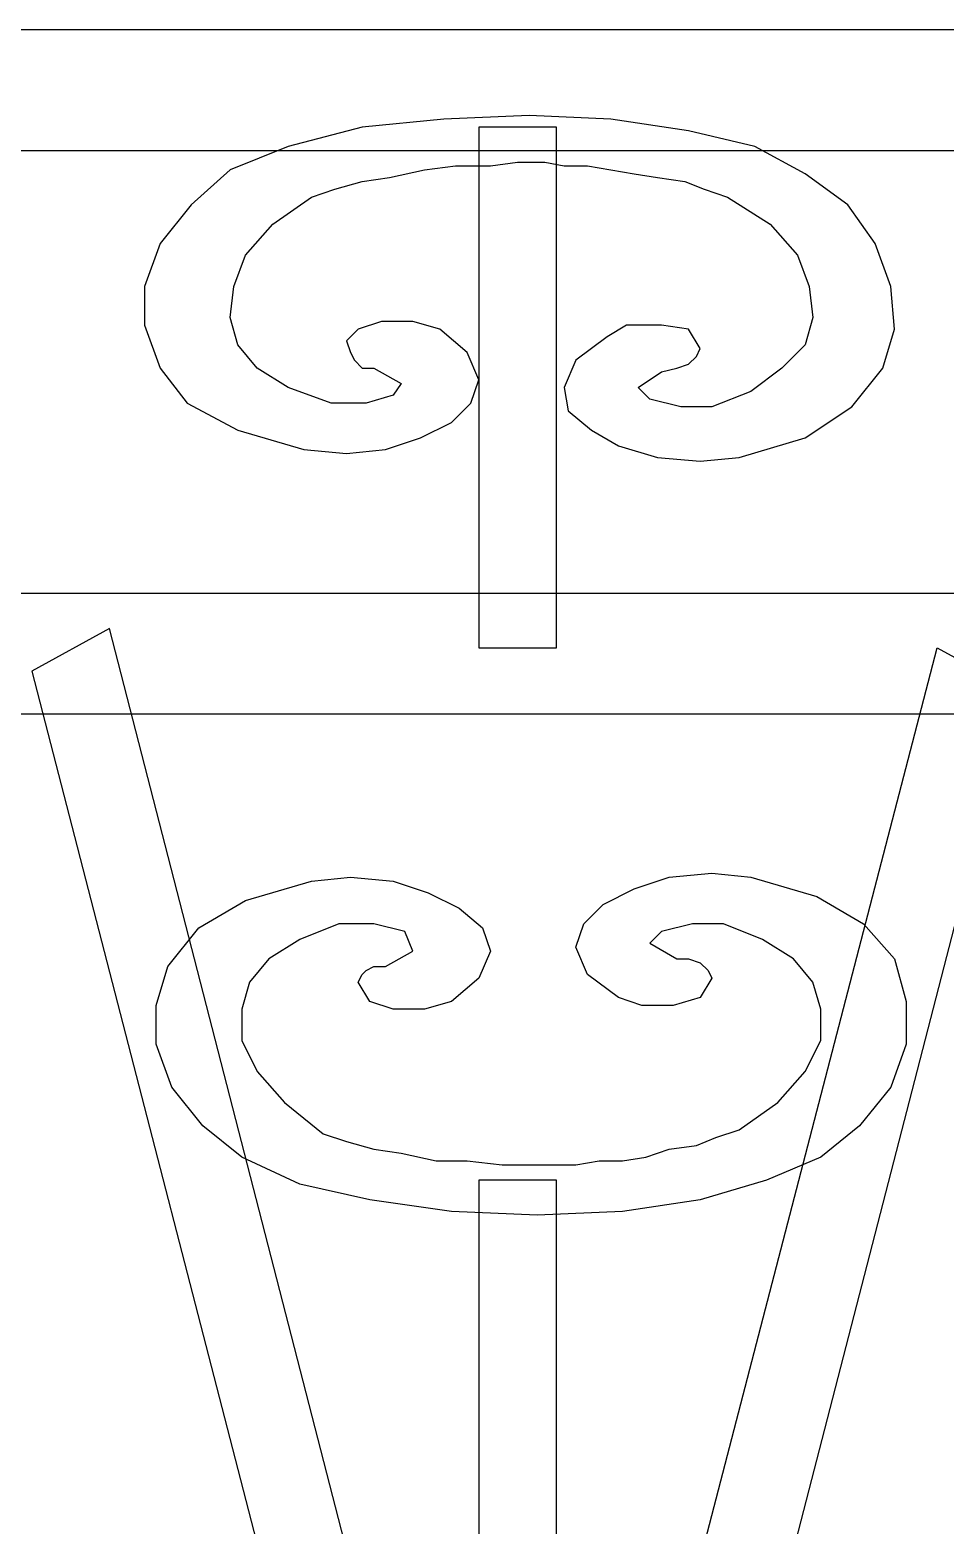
# Model space of a CAD drawing. Header units: centimetres. Extents: x -63 to 58, y -76 to 38.
# Drawn here: x 8.43 to 27.18, y 1.84 to 32.46 of the extents above; entities that cross this region are included whole.
import ezdxf

# ---------------------------------------------------------------- set-up
doc = ezdxf.new("R2010")
doc.units = ezdxf.units.CM
doc.header["$MEASUREMENT"] = 0
doc.layers.add('layer 1', color=7, linetype='Continuous')

msp = doc.modelspace()

# ---------------------------------------------------------------- linework, layer by layer
at = {"layer": 'layer 1', "color": 108}
for points, knots in [([(-55.91687, 32.4633), (-55.91687, 32.4633), (51.53055, 32.4633), (51.53055, 32.4633), (51.53055, 32.4633), (51.53055, 32.4633), (51.53055, 29.99599), (51.53055, 29.99599), (51.53055, 29.99599), (51.53055, 29.99599), (-55.91687, 29.99599), (-55.91687, 29.99599), (-55.91687, 29.99599), (-55.91687, 29.99599), (-55.91687, 32.4633), (-55.91687, 32.4633)], [0, 0, 0, 0, 0.25, 0.25, 0.25, 0.25, 0.5, 0.5, 0.5, 0.5, 0.75, 0.75, 0.75, 0.75, 1, 1, 1, 1]), ([(24.31054, 29.51845), (24.31054, 29.51845), (25.18604, 28.88172), (25.18604, 28.88172), (25.18604, 28.88172), (25.18604, 28.88172), (25.74317, 28.08582), (25.74317, 28.08582), (25.74317, 28.08582), (25.74317, 28.08582), (26.06153, 27.21032), (26.06153, 27.21032), (26.06153, 27.21032), (26.06153, 27.21032), (26.14112, 26.33482), (26.14112, 26.33482), (26.14112, 26.33482), (26.14112, 26.33482), (25.90235, 25.53891), (25.90235, 25.53891), (25.90235, 25.53891), (25.90235, 25.53891), (25.26563, 24.74301), (25.26563, 24.74301), (25.26563, 24.74301), (25.26563, 24.74301), (24.31054, 24.10628), (24.31054, 24.10628), (24.31054, 24.10628), (24.31054, 24.10628), (22.9575, 23.70833), (22.9575, 23.70833), (22.9575, 23.70833), (22.9575, 23.70833), (22.16159, 23.62874), (22.16159, 23.62874), (22.16159, 23.62874), (22.16159, 23.62874), (21.28609, 23.70833), (21.28609, 23.70833), (21.28609, 23.70833), (21.28609, 23.70833), (20.49019, 23.9471), (20.49019, 23.9471), (20.49019, 23.9471), (20.49019, 23.9471), (19.93305, 24.26546), (19.93305, 24.26546), (19.93305, 24.26546), (19.93305, 24.26546), (19.45551, 24.66342), (19.45551, 24.66342), (19.45551, 24.66342), (19.45551, 24.66342), (19.37592, 25.14096), (19.37592, 25.14096), (19.37592, 25.14096), (19.37592, 25.14096), (19.61469, 25.6981), (19.61469, 25.6981), (19.61469, 25.6981), (19.61469, 25.6981), (20.25141, 26.17564), (20.25141, 26.17564), (20.25141, 26.17564), (20.25141, 26.17564), (20.64937, 26.41441), (20.64937, 26.41441), (20.64937, 26.41441), (20.64937, 26.41441), (21.36568, 26.41441), (21.36568, 26.41441), (21.36568, 26.41441), (21.36568, 26.41441), (21.92282, 26.33482), (21.92282, 26.33482), (21.92282, 26.33482), (21.92282, 26.33482), (22.16159, 25.93687), (22.16159, 25.93687), (22.16159, 25.93687), (22.16159, 25.93687), (22.082, 25.77769), (22.082, 25.77769), (22.082, 25.77769), (22.082, 25.77769), (21.92282, 25.61851), (21.92282, 25.61851), (21.92282, 25.61851), (21.92282, 25.61851), (21.68405, 25.53891), (21.68405, 25.53891), (21.68405, 25.53891), (21.68405, 25.53891), (21.36568, 25.45932), (21.36568, 25.45932), (21.36568, 25.45932), (21.36568, 25.45932), (20.88814, 25.14096), (20.88814, 25.14096), (20.88814, 25.14096), (20.88814, 25.14096), (21.12691, 24.90219), (21.12691, 24.90219), (21.12691, 24.90219), (21.12691, 24.90219), (21.76364, 24.74301), (21.76364, 24.74301), (21.76364, 24.74301), (21.76364, 24.74301), (22.40036, 24.74301), (22.40036, 24.74301), (22.40036, 24.74301), (22.40036, 24.74301), (23.19627, 25.06137), (23.19627, 25.06137), (23.19627, 25.06137), (23.19627, 25.06137), (23.83299, 25.53891), (23.83299, 25.53891), (23.83299, 25.53891), (23.83299, 25.53891), (24.31054, 26.01646), (24.31054, 26.01646), (24.31054, 26.01646), (24.31054, 26.01646), (24.46972, 26.57359), (24.46972, 26.57359), (24.46972, 26.57359), (24.46972, 26.57359), (24.39013, 27.21032), (24.39013, 27.21032), (24.39013, 27.21032), (24.39013, 27.21032), (24.15136, 27.84704), (24.15136, 27.84704), (24.15136, 27.84704), (24.15136, 27.84704), (23.59422, 28.48377), (23.59422, 28.48377), (23.59422, 28.48377), (23.59422, 28.48377), (22.71873, 29.04091), (22.71873, 29.04091), (22.71873, 29.04091), (22.71873, 29.04091), (22.24118, 29.20009), (22.24118, 29.20009), (22.24118, 29.20009), (22.24118, 29.20009), (21.84323, 29.35927), (21.84323, 29.35927), (21.84323, 29.35927), (21.84323, 29.35927), (21.28609, 29.43886), (21.28609, 29.43886), (21.28609, 29.43886), (21.28609, 29.43886), (20.80855, 29.51845), (20.80855, 29.51845), (20.80855, 29.51845), (20.80855, 29.51845), (20.331, 29.59804), (20.331, 29.59804), (20.331, 29.59804), (20.331, 29.59804), (19.85346, 29.67763), (19.85346, 29.67763), (19.85346, 29.67763), (19.85346, 29.67763), (19.37592, 29.67763), (19.37592, 29.67763), (19.37592, 29.67763), (19.37592, 29.67763), (18.97796, 29.75722), (18.97796, 29.75722), (18.97796, 29.75722), (18.97796, 29.75722), (18.97796, 29.75722), (18.97796, 29.75722), (18.97796, 29.75722), (18.97796, 29.75722), (18.97796, 29.75722), (18.97796, 29.75722), (18.97796, 29.75722), (18.97796, 29.75722), (18.97796, 29.75722), (18.97796, 29.75722), (18.97796, 29.75722), (18.97796, 29.75722), (18.97796, 29.75722), (18.97796, 29.75722), (18.97796, 29.75722), (18.97796, 29.75722), (18.42083, 29.75722), (18.42083, 29.75722), (18.42083, 29.75722), (18.42083, 29.75722), (17.86369, 29.67763), (17.86369, 29.67763), (17.86369, 29.67763), (17.86369, 29.67763), (17.14738, 29.67763), (17.14738, 29.67763), (17.14738, 29.67763), (17.14738, 29.67763), (16.51065, 29.59804), (16.51065, 29.59804), (16.51065, 29.59804), (16.51065, 29.59804), (15.79434, 29.43886), (15.79434, 29.43886), (15.79434, 29.43886), (15.79434, 29.43886), (15.2372, 29.35927), (15.2372, 29.35927), (15.2372, 29.35927), (15.2372, 29.35927), (14.68007, 29.20009), (14.68007, 29.20009), (14.68007, 29.20009), (14.68007, 29.20009), (14.20252, 29.04091), (14.20252, 29.04091), (14.20252, 29.04091), (14.20252, 29.04091), (13.40661, 28.48377), (13.40661, 28.48377), (13.40661, 28.48377), (13.40661, 28.48377), (12.84948, 27.84704), (12.84948, 27.84704), (12.84948, 27.84704), (12.84948, 27.84704), (12.61071, 27.21032), (12.61071, 27.21032), (12.61071, 27.21032), (12.61071, 27.21032), (12.53112, 26.57359), (12.53112, 26.57359), (12.53112, 26.57359), (12.53112, 26.57359), (12.6903, 26.01646), (12.6903, 26.01646), (12.6903, 26.01646), (12.6903, 26.01646), (13.08825, 25.53891), (13.08825, 25.53891), (13.08825, 25.53891), (13.08825, 25.53891), (13.72498, 25.14096), (13.72498, 25.14096), (13.72498, 25.14096), (13.72498, 25.14096), (14.60047, 24.8226), (14.60047, 24.8226), (14.60047, 24.8226), (14.60047, 24.8226), (15.31679, 24.8226), (15.31679, 24.8226), (15.31679, 24.8226), (15.31679, 24.8226), (15.87393, 24.98178), (15.87393, 24.98178), (15.87393, 24.98178), (15.87393, 24.98178), (16.03311, 25.22055), (16.03311, 25.22055), (16.03311, 25.22055), (16.03311, 25.22055), (15.47597, 25.53891), (15.47597, 25.53891), (15.47597, 25.53891), (15.47597, 25.53891), (15.2372, 25.53891), (15.2372, 25.53891), (15.2372, 25.53891), (15.2372, 25.53891), (15.07802, 25.6981), (15.07802, 25.6981), (15.07802, 25.6981), (15.07802, 25.6981), (14.99843, 25.85728), (14.99843, 25.85728), (14.99843, 25.85728), (14.99843, 25.85728), (14.91884, 26.09605), (14.91884, 26.09605), (14.91884, 26.09605), (14.91884, 26.09605), (15.15761, 26.33482), (15.15761, 26.33482), (15.15761, 26.33482), (15.15761, 26.33482), (15.63515, 26.494), (15.63515, 26.494), (15.63515, 26.494), (15.63515, 26.494), (16.27188, 26.494), (16.27188, 26.494), (16.27188, 26.494), (16.27188, 26.494), (16.82901, 26.33482), (16.82901, 26.33482), (16.82901, 26.33482), (16.82901, 26.33482), (17.38615, 25.85728), (17.38615, 25.85728), (17.38615, 25.85728), (17.38615, 25.85728), (17.62492, 25.30014), (17.62492, 25.30014), (17.62492, 25.30014), (17.62492, 25.30014), (17.46574, 24.8226), (17.46574, 24.8226), (17.46574, 24.8226), (17.46574, 24.8226), (17.06779, 24.42465), (17.06779, 24.42465), (17.06779, 24.42465), (17.06779, 24.42465), (16.43106, 24.10628), (16.43106, 24.10628), (16.43106, 24.10628), (16.43106, 24.10628), (15.71474, 23.86751), (15.71474, 23.86751), (15.71474, 23.86751), (15.71474, 23.86751), (14.91884, 23.78792), (14.91884, 23.78792), (14.91884, 23.78792), (14.91884, 23.78792), (14.04334, 23.86751), (14.04334, 23.86751), (14.04334, 23.86751), (14.04334, 23.86751), (12.6903, 24.26546), (12.6903, 24.26546), (12.6903, 24.26546), (12.6903, 24.26546), (11.65562, 24.8226), (11.65562, 24.8226), (11.65562, 24.8226), (11.65562, 24.8226), (11.09848, 25.53891), (11.09848, 25.53891), (11.09848, 25.53891), (11.09848, 25.53891), (10.78012, 26.41441), (10.78012, 26.41441), (10.78012, 26.41441), (10.78012, 26.41441), (10.78012, 27.21032), (10.78012, 27.21032), (10.78012, 27.21032), (10.78012, 27.21032), (11.09848, 28.08582), (11.09848, 28.08582), (11.09848, 28.08582), (11.09848, 28.08582), (11.73521, 28.88172), (11.73521, 28.88172), (11.73521, 28.88172), (11.73521, 28.88172), (12.53112, 29.59804), (12.53112, 29.59804), (12.53112, 29.59804), (12.53112, 29.59804), (13.72498, 30.07558), (13.72498, 30.07558), (13.72498, 30.07558), (13.72498, 30.07558), (15.2372, 30.47354), (15.2372, 30.47354), (15.2372, 30.47354), (15.2372, 30.47354), (16.9086, 30.63272), (16.9086, 30.63272), (16.9086, 30.63272), (16.9086, 30.63272), (18.6596, 30.71231), (18.6596, 30.71231), (18.6596, 30.71231), (18.6596, 30.71231), (20.331, 30.63272), (20.331, 30.63272), (20.331, 30.63272), (20.331, 30.63272), (21.92282, 30.39395), (21.92282, 30.39395), (21.92282, 30.39395), (21.92282, 30.39395), (23.27586, 30.07558), (23.27586, 30.07558), (23.27586, 30.07558), (23.27586, 30.07558), (24.31054, 29.51845), (24.31054, 29.51845)], [0, 0, 0, 0, 0.01, 0.01, 0.01, 0.01, 0.02, 0.02, 0.02, 0.02, 0.03, 0.03, 0.03, 0.03, 0.04, 0.04, 0.04, 0.04, 0.05, 0.05, 0.05, 0.05, 0.06, 0.06, 0.06, 0.06, 0.07, 0.07, 0.07, 0.07, 0.08, 0.08, 0.08, 0.08, 0.09, 0.09, 0.09, 0.09, 0.1, 0.1, 0.1, 0.1, 0.11, 0.11, 0.11, 0.11, 0.12, 0.12, 0.12, 0.12, 0.13, 0.13, 0.13, 0.13, 0.14, 0.14, 0.14, 0.14, 0.15, 0.15, 0.15, 0.15, 0.16, 0.16, 0.16, 0.16, 0.17, 0.17, 0.17, 0.17, 0.18, 0.18, 0.18, 0.18, 0.19, 0.19, 0.19, 0.19, 0.2, 0.2, 0.2, 0.2, 0.21, 0.21, 0.21, 0.21, 0.22, 0.22, 0.22, 0.22, 0.23, 0.23, 0.23, 0.23, 0.24, 0.24, 0.24, 0.24, 0.25, 0.25, 0.25, 0.25, 0.26, 0.26, 0.26, 0.26, 0.27, 0.27, 0.27, 0.27, 0.28, 0.28, 0.28, 0.28, 0.29, 0.29, 0.29, 0.29, 0.3, 0.3, 0.3, 0.3, 0.31, 0.31, 0.31, 0.31, 0.32, 0.32, 0.32, 0.32, 0.33, 0.33, 0.33, 0.33, 0.34, 0.34, 0.34, 0.34, 0.35, 0.35, 0.35, 0.35, 0.36, 0.36, 0.36, 0.36, 0.37, 0.37, 0.37, 0.37, 0.38, 0.38, 0.38, 0.38, 0.39, 0.39, 0.39, 0.39, 0.4, 0.4, 0.4, 0.4, 0.41, 0.41, 0.41, 0.41, 0.42, 0.42, 0.42, 0.42, 0.43, 0.43, 0.43, 0.43, 0.44, 0.44, 0.44, 0.44, 0.45, 0.45, 0.45, 0.45, 0.46, 0.46, 0.46, 0.46, 0.47, 0.47, 0.47, 0.47, 0.48, 0.48, 0.48, 0.48, 0.49, 0.49, 0.49, 0.49, 0.5, 0.5, 0.5, 0.5, 0.51, 0.51, 0.51, 0.51, 0.52, 0.52, 0.52, 0.52, 0.53, 0.53, 0.53, 0.53, 0.54, 0.54, 0.54, 0.54, 0.55, 0.55, 0.55, 0.55, 0.56, 0.56, 0.56, 0.56, 0.57, 0.57, 0.57, 0.57, 0.58, 0.58, 0.58, 0.58, 0.59, 0.59, 0.59, 0.59, 0.6, 0.6, 0.6, 0.6, 0.61, 0.61, 0.61, 0.61, 0.62, 0.62, 0.62, 0.62, 0.63, 0.63, 0.63, 0.63, 0.64, 0.64, 0.64, 0.64, 0.65, 0.65, 0.65, 0.65, 0.66, 0.66, 0.66, 0.66, 0.67, 0.67, 0.67, 0.67, 0.68, 0.68, 0.68, 0.68, 0.69, 0.69, 0.69, 0.69, 0.7, 0.7, 0.7, 0.7, 0.71, 0.71, 0.71, 0.71, 0.72, 0.72, 0.72, 0.72, 0.73, 0.73, 0.73, 0.73, 0.74, 0.74, 0.74, 0.74, 0.75, 0.75, 0.75, 0.75, 0.76, 0.76, 0.76, 0.76, 0.77, 0.77, 0.77, 0.77, 0.78, 0.78, 0.78, 0.78, 0.79, 0.79, 0.79, 0.79, 0.8, 0.8, 0.8, 0.8, 0.81, 0.81, 0.81, 0.81, 0.82, 0.82, 0.82, 0.82, 0.83, 0.83, 0.83, 0.83, 0.84, 0.84, 0.84, 0.84, 0.85, 0.85, 0.85, 0.85, 0.86, 0.86, 0.86, 0.86, 0.87, 0.87, 0.87, 0.87, 0.88, 0.88, 0.88, 0.88, 0.89, 0.89, 0.89, 0.89, 0.9, 0.9, 0.9, 0.9, 0.91, 0.91, 0.91, 0.91, 0.92, 0.92, 0.92, 0.92, 0.93, 0.93, 0.93, 0.93, 0.94, 0.94, 0.94, 0.94, 0.95, 0.95, 0.95, 0.95, 0.96, 0.96, 0.96, 0.96, 0.97, 0.97, 0.97, 0.97, 0.98, 0.98, 0.98, 0.98, 0.99, 0.99, 0.99, 0.99, 1, 1, 1, 1]), ([(17.62492, 30.47354), (17.62492, 30.47354), (19.21673, 30.47354), (19.21673, 30.47354), (19.21673, 30.47354), (19.21673, 30.47354), (19.21673, 19.80839), (19.21673, 19.80839), (19.21673, 19.80839), (19.21673, 19.80839), (17.62492, 19.80839), (17.62492, 19.80839), (17.62492, 19.80839), (17.62492, 19.80839), (17.62492, 30.47354), (17.62492, 30.47354)], [0, 0, 0, 0, 0.25, 0.25, 0.25, 0.25, 0.5, 0.5, 0.5, 0.5, 0.75, 0.75, 0.75, 0.75, 1, 1, 1, 1]), ([(-55.6781, 20.92265), (-55.6781, 20.92265), (51.53055, 20.92265), (51.53055, 20.92265), (51.53055, 20.92265), (51.53055, 20.92265), (51.53055, 18.45534), (51.53055, 18.45534), (51.53055, 18.45534), (51.53055, 18.45534), (-55.6781, 18.45534), (-55.6781, 18.45534), (-55.6781, 18.45534), (-55.6781, 18.45534), (-55.6781, 20.92265), (-55.6781, 20.92265)], [0, 0, 0, 0, 0.25, 0.25, 0.25, 0.25, 0.5, 0.5, 0.5, 0.5, 0.75, 0.75, 0.75, 0.75, 1, 1, 1, 1]), ([(8.47199, 19.33084), (8.47199, 19.33084), (10.06381, 20.20634), (10.06381, 20.20634), (10.06381, 20.20634), (10.06381, 20.20634), (29.00639, -53.41505), (29.00639, -53.41505), (29.00639, -53.41505), (29.00639, -53.41505), (27.49417, -54.37014), (27.49417, -54.37014), (27.49417, -54.37014), (27.49417, -54.37014), (8.47199, 19.33084), (8.47199, 19.33084)], [0, 0, 0, 0, 0.25, 0.25, 0.25, 0.25, 0.5, 0.5, 0.5, 0.5, 0.75, 0.75, 0.75, 0.75, 1, 1, 1, 1]), ([(28.60844, 18.93289), (28.60844, 18.93289), (27.01662, 19.80839), (27.01662, 19.80839), (27.01662, 19.80839), (27.01662, 19.80839), (7.91486, -53.73341), (7.91486, -53.73341), (7.91486, -53.73341), (7.91486, -53.73341), (9.58626, -54.76809), (9.58626, -54.76809), (9.58626, -54.76809), (9.58626, -54.76809), (28.60844, 18.93289), (28.60844, 18.93289)], [0, 0, 0, 0, 0.25, 0.25, 0.25, 0.25, 0.5, 0.5, 0.5, 0.5, 0.75, 0.75, 0.75, 0.75, 1, 1, 1, 1]), ([(24.6289, 9.38201), (24.6289, 9.38201), (25.42481, 10.01873), (25.42481, 10.01873), (25.42481, 10.01873), (25.42481, 10.01873), (26.06153, 10.81464), (26.06153, 10.81464), (26.06153, 10.81464), (26.06153, 10.81464), (26.3799, 11.69014), (26.3799, 11.69014), (26.3799, 11.69014), (26.3799, 11.69014), (26.3799, 12.56563), (26.3799, 12.56563), (26.3799, 12.56563), (26.3799, 12.56563), (26.14112, 13.44113), (26.14112, 13.44113), (26.14112, 13.44113), (26.14112, 13.44113), (25.5044, 14.15745), (25.5044, 14.15745), (25.5044, 14.15745), (25.5044, 14.15745), (24.54931, 14.71458), (24.54931, 14.71458), (24.54931, 14.71458), (24.54931, 14.71458), (23.19627, 15.11253), (23.19627, 15.11253), (23.19627, 15.11253), (23.19627, 15.11253), (22.40036, 15.19213), (22.40036, 15.19213), (22.40036, 15.19213), (22.40036, 15.19213), (21.52486, 15.11253), (21.52486, 15.11253), (21.52486, 15.11253), (21.52486, 15.11253), (20.80855, 14.87376), (20.80855, 14.87376), (20.80855, 14.87376), (20.80855, 14.87376), (20.17182, 14.5554), (20.17182, 14.5554), (20.17182, 14.5554), (20.17182, 14.5554), (19.77387, 14.15745), (19.77387, 14.15745), (19.77387, 14.15745), (19.77387, 14.15745), (19.61469, 13.6799), (19.61469, 13.6799), (19.61469, 13.6799), (19.61469, 13.6799), (19.85346, 13.12277), (19.85346, 13.12277), (19.85346, 13.12277), (19.85346, 13.12277), (20.49019, 12.64522), (20.49019, 12.64522), (20.49019, 12.64522), (20.49019, 12.64522), (20.96773, 12.48604), (20.96773, 12.48604), (20.96773, 12.48604), (20.96773, 12.48604), (21.60446, 12.48604), (21.60446, 12.48604), (21.60446, 12.48604), (21.60446, 12.48604), (22.16159, 12.64522), (22.16159, 12.64522), (22.16159, 12.64522), (22.16159, 12.64522), (22.40036, 13.04318), (22.40036, 13.04318), (22.40036, 13.04318), (22.40036, 13.04318), (22.32077, 13.20236), (22.32077, 13.20236), (22.32077, 13.20236), (22.32077, 13.20236), (22.16159, 13.36154), (22.16159, 13.36154), (22.16159, 13.36154), (22.16159, 13.36154), (21.92282, 13.44113), (21.92282, 13.44113), (21.92282, 13.44113), (21.92282, 13.44113), (21.68405, 13.44113), (21.68405, 13.44113), (21.68405, 13.44113), (21.68405, 13.44113), (21.12691, 13.75949), (21.12691, 13.75949), (21.12691, 13.75949), (21.12691, 13.75949), (21.36568, 13.99827), (21.36568, 13.99827), (21.36568, 13.99827), (21.36568, 13.99827), (22.00241, 14.15745), (22.00241, 14.15745), (22.00241, 14.15745), (22.00241, 14.15745), (22.63913, 14.15745), (22.63913, 14.15745), (22.63913, 14.15745), (22.63913, 14.15745), (23.43504, 13.83908), (23.43504, 13.83908), (23.43504, 13.83908), (23.43504, 13.83908), (24.07177, 13.44113), (24.07177, 13.44113), (24.07177, 13.44113), (24.07177, 13.44113), (24.46972, 12.96359), (24.46972, 12.96359), (24.46972, 12.96359), (24.46972, 12.96359), (24.6289, 12.40645), (24.6289, 12.40645), (24.6289, 12.40645), (24.6289, 12.40645), (24.6289, 11.76973), (24.6289, 11.76973), (24.6289, 11.76973), (24.6289, 11.76973), (24.31054, 11.133), (24.31054, 11.133), (24.31054, 11.133), (24.31054, 11.133), (23.7534, 10.49627), (23.7534, 10.49627), (23.7534, 10.49627), (23.7534, 10.49627), (22.9575, 9.93914), (22.9575, 9.93914), (22.9575, 9.93914), (22.9575, 9.93914), (22.47995, 9.77996), (22.47995, 9.77996), (22.47995, 9.77996), (22.47995, 9.77996), (22.082, 9.62078), (22.082, 9.62078), (22.082, 9.62078), (22.082, 9.62078), (21.52486, 9.54119), (21.52486, 9.54119), (21.52486, 9.54119), (21.52486, 9.54119), (21.04732, 9.38201), (21.04732, 9.38201), (21.04732, 9.38201), (21.04732, 9.38201), (20.56978, 9.30241), (20.56978, 9.30241), (20.56978, 9.30241), (20.56978, 9.30241), (20.09223, 9.30241), (20.09223, 9.30241), (20.09223, 9.30241), (20.09223, 9.30241), (19.61469, 9.22282), (19.61469, 9.22282), (19.61469, 9.22282), (19.61469, 9.22282), (19.21673, 9.22282), (19.21673, 9.22282), (19.21673, 9.22282), (19.21673, 9.22282), (19.21673, 9.22282), (19.21673, 9.22282), (19.21673, 9.22282), (19.21673, 9.22282), (19.21673, 9.22282), (19.21673, 9.22282), (19.21673, 9.22282), (19.21673, 9.22282), (19.21673, 9.22282), (19.21673, 9.22282), (19.21673, 9.22282), (19.21673, 9.22282), (19.21673, 9.22282), (19.21673, 9.22282), (19.21673, 9.22282), (19.21673, 9.22282), (18.6596, 9.22282), (18.6596, 9.22282), (18.6596, 9.22282), (18.6596, 9.22282), (18.10247, 9.22282), (18.10247, 9.22282), (18.10247, 9.22282), (18.10247, 9.22282), (17.38615, 9.30241), (17.38615, 9.30241), (17.38615, 9.30241), (17.38615, 9.30241), (16.74942, 9.30241), (16.74942, 9.30241), (16.74942, 9.30241), (16.74942, 9.30241), (16.03311, 9.4616), (16.03311, 9.4616), (16.03311, 9.4616), (16.03311, 9.4616), (15.47597, 9.54119), (15.47597, 9.54119), (15.47597, 9.54119), (15.47597, 9.54119), (14.91884, 9.70037), (14.91884, 9.70037), (14.91884, 9.70037), (14.91884, 9.70037), (14.44129, 9.85955), (14.44129, 9.85955), (14.44129, 9.85955), (14.44129, 9.85955), (13.64539, 10.49627), (13.64539, 10.49627), (13.64539, 10.49627), (13.64539, 10.49627), (13.08825, 11.133), (13.08825, 11.133), (13.08825, 11.133), (13.08825, 11.133), (12.76989, 11.76973), (12.76989, 11.76973), (12.76989, 11.76973), (12.76989, 11.76973), (12.76989, 12.40645), (12.76989, 12.40645), (12.76989, 12.40645), (12.76989, 12.40645), (12.92907, 12.96359), (12.92907, 12.96359), (12.92907, 12.96359), (12.92907, 12.96359), (13.32702, 13.44113), (13.32702, 13.44113), (13.32702, 13.44113), (13.32702, 13.44113), (13.96375, 13.83908), (13.96375, 13.83908), (13.96375, 13.83908), (13.96375, 13.83908), (14.75966, 14.15745), (14.75966, 14.15745), (14.75966, 14.15745), (14.75966, 14.15745), (15.47597, 14.15745), (15.47597, 14.15745), (15.47597, 14.15745), (15.47597, 14.15745), (16.1127, 13.99827), (16.1127, 13.99827), (16.1127, 13.99827), (16.1127, 13.99827), (16.27188, 13.60031), (16.27188, 13.60031), (16.27188, 13.60031), (16.27188, 13.60031), (15.71474, 13.28195), (15.71474, 13.28195), (15.71474, 13.28195), (15.71474, 13.28195), (15.47597, 13.28195), (15.47597, 13.28195), (15.47597, 13.28195), (15.47597, 13.28195), (15.31679, 13.20236), (15.31679, 13.20236), (15.31679, 13.20236), (15.31679, 13.20236), (15.2372, 13.12277), (15.2372, 13.12277), (15.2372, 13.12277), (15.2372, 13.12277), (15.15761, 12.96359), (15.15761, 12.96359), (15.15761, 12.96359), (15.15761, 12.96359), (15.39638, 12.56563), (15.39638, 12.56563), (15.39638, 12.56563), (15.39638, 12.56563), (15.87393, 12.40645), (15.87393, 12.40645), (15.87393, 12.40645), (15.87393, 12.40645), (16.51065, 12.40645), (16.51065, 12.40645), (16.51065, 12.40645), (16.51065, 12.40645), (17.06779, 12.56563), (17.06779, 12.56563), (17.06779, 12.56563), (17.06779, 12.56563), (17.62492, 13.04318), (17.62492, 13.04318), (17.62492, 13.04318), (17.62492, 13.04318), (17.86369, 13.60031), (17.86369, 13.60031), (17.86369, 13.60031), (17.86369, 13.60031), (17.70451, 14.07786), (17.70451, 14.07786), (17.70451, 14.07786), (17.70451, 14.07786), (17.22697, 14.47581), (17.22697, 14.47581), (17.22697, 14.47581), (17.22697, 14.47581), (16.59024, 14.79417), (16.59024, 14.79417), (16.59024, 14.79417), (16.59024, 14.79417), (15.87393, 15.03294), (15.87393, 15.03294), (15.87393, 15.03294), (15.87393, 15.03294), (14.99843, 15.11253), (14.99843, 15.11253), (14.99843, 15.11253), (14.99843, 15.11253), (14.20252, 15.03294), (14.20252, 15.03294), (14.20252, 15.03294), (14.20252, 15.03294), (12.84948, 14.63499), (12.84948, 14.63499), (12.84948, 14.63499), (12.84948, 14.63499), (11.89439, 14.07786), (11.89439, 14.07786), (11.89439, 14.07786), (11.89439, 14.07786), (11.25767, 13.28195), (11.25767, 13.28195), (11.25767, 13.28195), (11.25767, 13.28195), (11.01889, 12.48604), (11.01889, 12.48604), (11.01889, 12.48604), (11.01889, 12.48604), (11.01889, 11.69014), (11.01889, 11.69014), (11.01889, 11.69014), (11.01889, 11.69014), (11.33726, 10.81464), (11.33726, 10.81464), (11.33726, 10.81464), (11.33726, 10.81464), (11.97398, 10.01873), (11.97398, 10.01873), (11.97398, 10.01873), (11.97398, 10.01873), (12.76989, 9.38201), (12.76989, 9.38201), (12.76989, 9.38201), (12.76989, 9.38201), (13.96375, 8.82487), (13.96375, 8.82487), (13.96375, 8.82487), (13.96375, 8.82487), (15.39638, 8.50651), (15.39638, 8.50651), (15.39638, 8.50651), (15.39638, 8.50651), (17.06779, 8.26774), (17.06779, 8.26774), (17.06779, 8.26774), (17.06779, 8.26774), (18.81878, 8.18814), (18.81878, 8.18814), (18.81878, 8.18814), (18.81878, 8.18814), (20.56978, 8.26774), (20.56978, 8.26774), (20.56978, 8.26774), (20.56978, 8.26774), (22.16159, 8.50651), (22.16159, 8.50651), (22.16159, 8.50651), (22.16159, 8.50651), (23.51463, 8.90446), (23.51463, 8.90446), (23.51463, 8.90446), (23.51463, 8.90446), (24.6289, 9.38201), (24.6289, 9.38201)], [0, 0, 0, 0, 0.01, 0.01, 0.01, 0.01, 0.02, 0.02, 0.02, 0.02, 0.03, 0.03, 0.03, 0.03, 0.04, 0.04, 0.04, 0.04, 0.05, 0.05, 0.05, 0.05, 0.06, 0.06, 0.06, 0.06, 0.07, 0.07, 0.07, 0.07, 0.08, 0.08, 0.08, 0.08, 0.09, 0.09, 0.09, 0.09, 0.1, 0.1, 0.1, 0.1, 0.11, 0.11, 0.11, 0.11, 0.12, 0.12, 0.12, 0.12, 0.13, 0.13, 0.13, 0.13, 0.14, 0.14, 0.14, 0.14, 0.15, 0.15, 0.15, 0.15, 0.16, 0.16, 0.16, 0.16, 0.17, 0.17, 0.17, 0.17, 0.18, 0.18, 0.18, 0.18, 0.19, 0.19, 0.19, 0.19, 0.2, 0.2, 0.2, 0.2, 0.21, 0.21, 0.21, 0.21, 0.22, 0.22, 0.22, 0.22, 0.23, 0.23, 0.23, 0.23, 0.24, 0.24, 0.24, 0.24, 0.25, 0.25, 0.25, 0.25, 0.26, 0.26, 0.26, 0.26, 0.27, 0.27, 0.27, 0.27, 0.28, 0.28, 0.28, 0.28, 0.29, 0.29, 0.29, 0.29, 0.3, 0.3, 0.3, 0.3, 0.31, 0.31, 0.31, 0.31, 0.32, 0.32, 0.32, 0.32, 0.33, 0.33, 0.33, 0.33, 0.34, 0.34, 0.34, 0.34, 0.35, 0.35, 0.35, 0.35, 0.36, 0.36, 0.36, 0.36, 0.37, 0.37, 0.37, 0.37, 0.38, 0.38, 0.38, 0.38, 0.39, 0.39, 0.39, 0.39, 0.4, 0.4, 0.4, 0.4, 0.41, 0.41, 0.41, 0.41, 0.42, 0.42, 0.42, 0.42, 0.43, 0.43, 0.43, 0.43, 0.44, 0.44, 0.44, 0.44, 0.45, 0.45, 0.45, 0.45, 0.46, 0.46, 0.46, 0.46, 0.47, 0.47, 0.47, 0.47, 0.48, 0.48, 0.48, 0.48, 0.49, 0.49, 0.49, 0.49, 0.5, 0.5, 0.5, 0.5, 0.51, 0.51, 0.51, 0.51, 0.52, 0.52, 0.52, 0.52, 0.53, 0.53, 0.53, 0.53, 0.54, 0.54, 0.54, 0.54, 0.55, 0.55, 0.55, 0.55, 0.56, 0.56, 0.56, 0.56, 0.57, 0.57, 0.57, 0.57, 0.58, 0.58, 0.58, 0.58, 0.59, 0.59, 0.59, 0.59, 0.6, 0.6, 0.6, 0.6, 0.61, 0.61, 0.61, 0.61, 0.62, 0.62, 0.62, 0.62, 0.63, 0.63, 0.63, 0.63, 0.64, 0.64, 0.64, 0.64, 0.65, 0.65, 0.65, 0.65, 0.66, 0.66, 0.66, 0.66, 0.67, 0.67, 0.67, 0.67, 0.68, 0.68, 0.68, 0.68, 0.69, 0.69, 0.69, 0.69, 0.7, 0.7, 0.7, 0.7, 0.71, 0.71, 0.71, 0.71, 0.72, 0.72, 0.72, 0.72, 0.73, 0.73, 0.73, 0.73, 0.74, 0.74, 0.74, 0.74, 0.75, 0.75, 0.75, 0.75, 0.76, 0.76, 0.76, 0.76, 0.77, 0.77, 0.77, 0.77, 0.78, 0.78, 0.78, 0.78, 0.79, 0.79, 0.79, 0.79, 0.8, 0.8, 0.8, 0.8, 0.81, 0.81, 0.81, 0.81, 0.82, 0.82, 0.82, 0.82, 0.83, 0.83, 0.83, 0.83, 0.84, 0.84, 0.84, 0.84, 0.85, 0.85, 0.85, 0.85, 0.86, 0.86, 0.86, 0.86, 0.87, 0.87, 0.87, 0.87, 0.88, 0.88, 0.88, 0.88, 0.89, 0.89, 0.89, 0.89, 0.9, 0.9, 0.9, 0.9, 0.91, 0.91, 0.91, 0.91, 0.92, 0.92, 0.92, 0.92, 0.93, 0.93, 0.93, 0.93, 0.94, 0.94, 0.94, 0.94, 0.95, 0.95, 0.95, 0.95, 0.96, 0.96, 0.96, 0.96, 0.97, 0.97, 0.97, 0.97, 0.98, 0.98, 0.98, 0.98, 0.99, 0.99, 0.99, 0.99, 1, 1, 1, 1]), ([(17.62492, 8.90446), (17.62492, 8.90446), (19.21673, 8.90446), (19.21673, 8.90446), (19.21673, 8.90446), (19.21673, 8.90446), (19.21673, -14.09725), (19.21673, -14.09725), (19.21673, -14.09725), (19.21673, -14.09725), (17.62492, -14.09725), (17.62492, -14.09725), (17.62492, -14.09725), (17.62492, -14.09725), (17.62492, 8.90446), (17.62492, 8.90446)], [0, 0, 0, 0, 0.25, 0.25, 0.25, 0.25, 0.5, 0.5, 0.5, 0.5, 0.75, 0.75, 0.75, 0.75, 1, 1, 1, 1])]:
    msp.add_open_spline(points, degree=3, knots=knots, dxfattribs=at)

doc.saveas('drawing.dxf')
